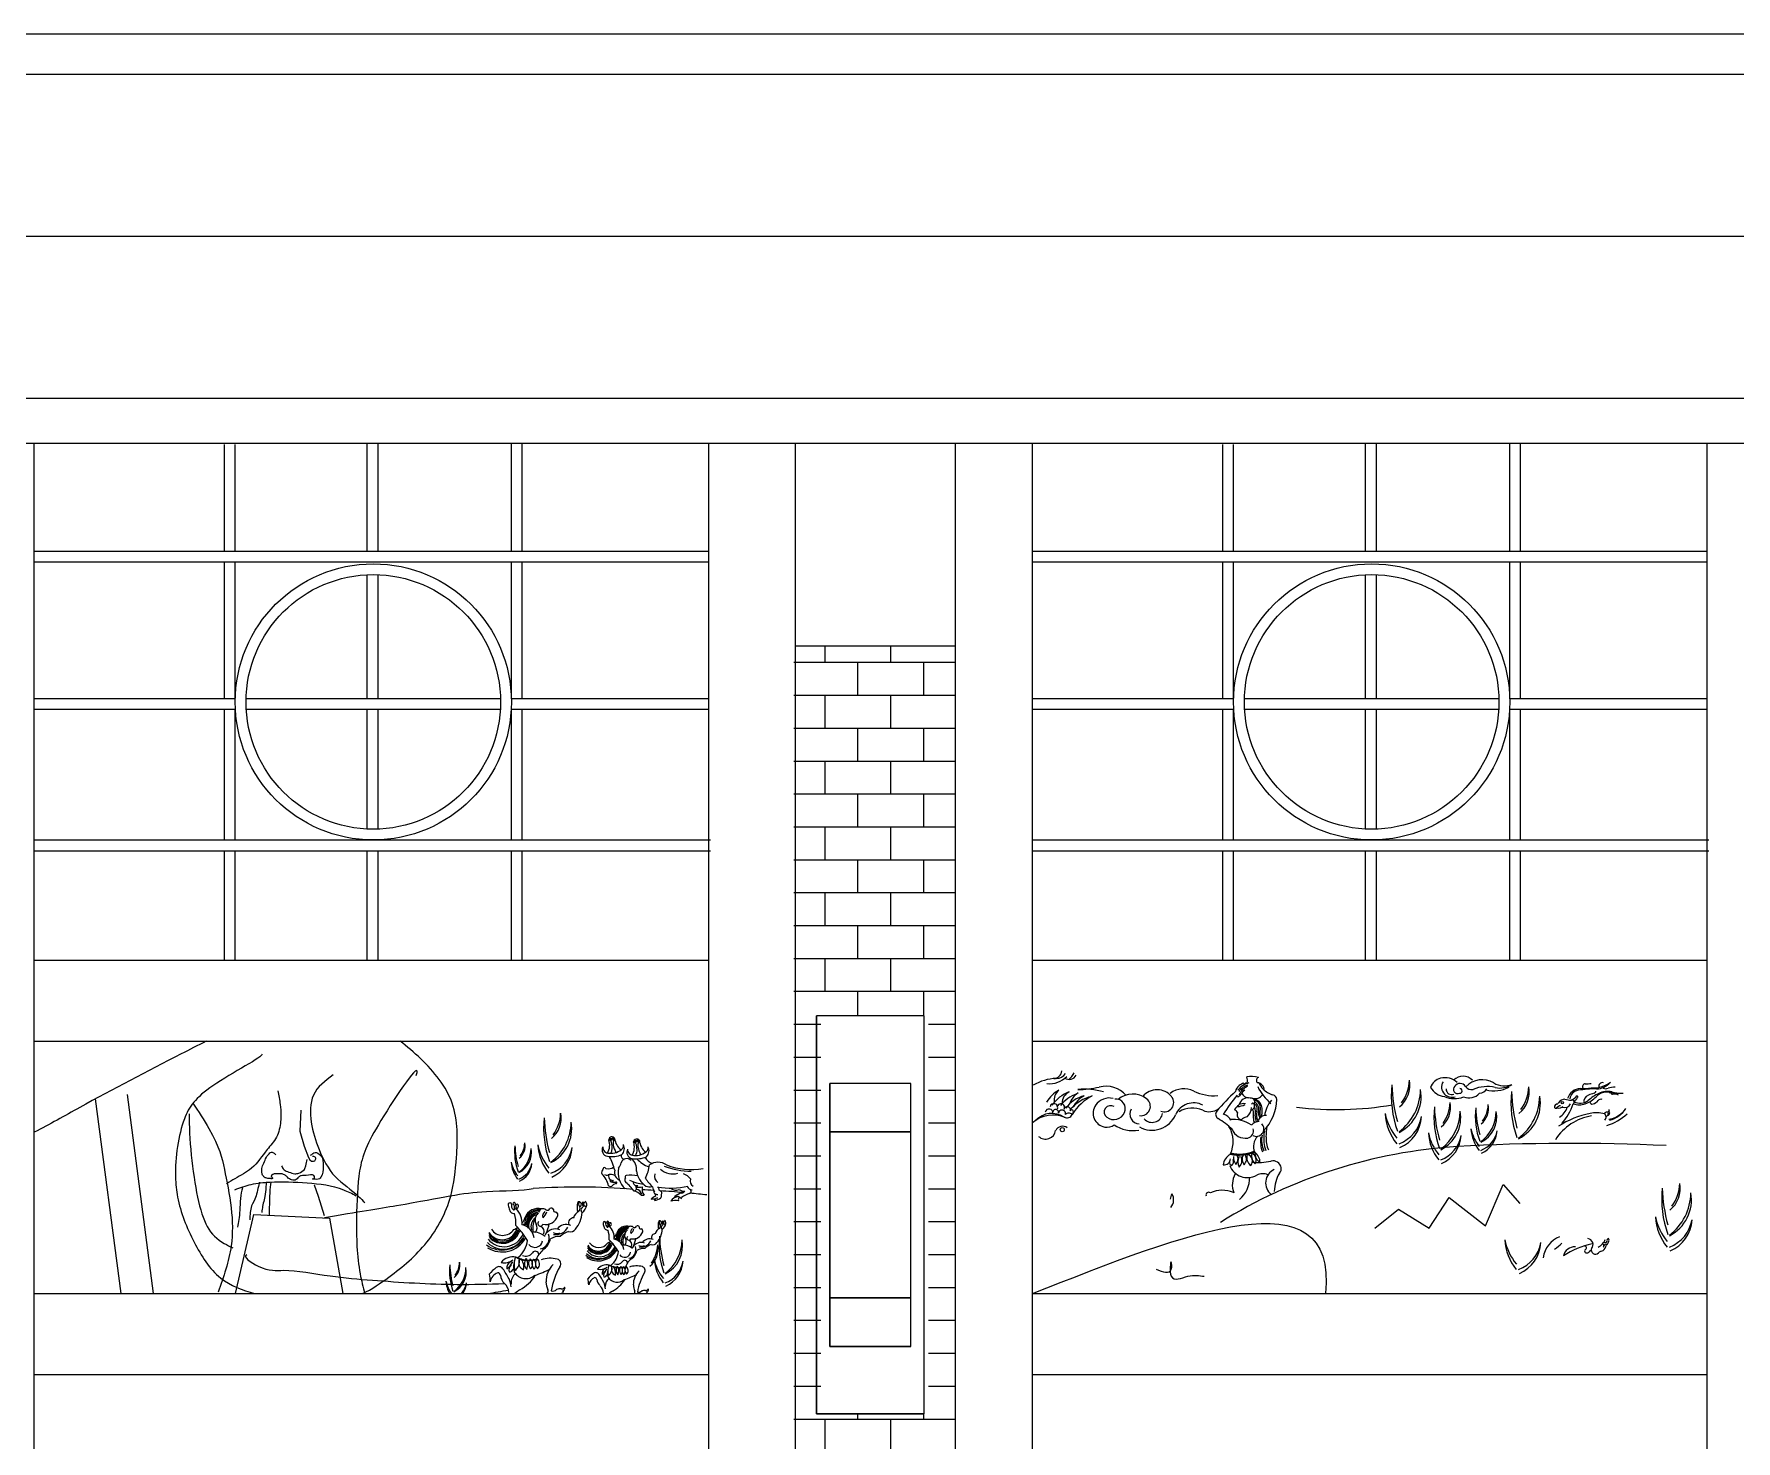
# Model space of a CAD drawing. Extents: x 3796 to 53512, y 4092 to 20812.
# Drawn here: x 33180 to 39487, y 14000 to 19214 of the extents above; entities that cross this region are included whole.
import ezdxf

# ---------------------------------------------------------------- set-up
doc = ezdxf.new("R2010")
doc.units = 0
doc.layers.get('0').update_dxf_attribs({"linetype": 'CONTINUOUS'})
for name, color, linetype in [('C1', 6, 'CONTINUOUS'), ('LAYER1', 3, 'CONTINUOUS'), ('S1', 140, 'CONTINUOUS'), ('S2', 3, 'CONTINUOUS'), ('WALL', 7, 'CONTINUOUS')]:
    doc.layers.add(name, color=color, linetype=linetype)

msp = doc.modelspace()

# ---------------------------------------------------------------- hatches: boundary and pattern name
h = msp.add_hatch()
h.set_pattern_fill('AR-B816', color=256, scale=0.6, style=0)
h.set_pattern_definition([(180, (31966.3, 5912.28), (0, 121.92), []), (90, (31966.3, 5912.28), (121.92, 121.92), [121.92, -121.92])])
h.paths.add_polyline_path([(35995.6, 16946), (36595.6, 16946), (36595.6, 9861.9), (35995.6, 9861.9)])
h.paths.add_polyline_path([(36095.6, 15574.8), (36095.6, 14100.2), (36495.6, 14100.2), (36495.6, 15574.8)], flags=16)
h.paths.add_polyline_path([(36145.6, 15324.8), (36145.6, 14350.2), (36445.6, 14350.2), (36445.6, 15324.8)], flags=0)
h.paths.add_polyline_path([(36145.6, 15144.8), (36145.6, 15324.8), (36445.6, 15324.8), (36445.6, 15144.8)], flags=0)
h.paths.add_polyline_path([(36445.6, 14530.2), (36145.6, 14530.2), (36145.6, 15144.8), (36445.6, 15144.8)], flags=0)
h.paths.add_polyline_path([(36145.6, 14350.2), (36145.6, 14530.2), (36445.6, 14530.2), (36445.6, 14350.2)], flags=0)

# ---------------------------------------------------------------- linework, layer by layer
msp.add_line((36001.8, 16946), (36595.6, 16946))
at = {"layer": 'C1', "color": 0}
for p, q in [((33502.6, 14545.7), (33408.1, 15267.7)), ((33622.7, 14545.7), (33526.1, 15283.1)), ((34168.3, 15226.1), (34165.3, 15148)), ((34165.3, 15148), (34181.4, 15091.8)), ((34181.4, 15091.8), (34197.4, 15050.7)), ((34197.4, 15050.7), (34202.5, 15041.5)), ((34202.5, 15041.5), (34207.9, 15036.8)), ((34207.9, 15036.8), (34215.8, 15036.8)), ((34218.2, 14949.1), (34233.7, 14907)), ((34233.7, 14907), (34254.8, 14835.4)), ((33926.5, 14545.7), (33994.4, 14838.9)), ((33994.4, 14838.9), (34275.4, 14825.8)), ((34275.4, 14825.8), (34324.9, 14545.7))]:
    msp.add_line(p, q, dxfattribs=at)
for centre, radius, start, end in [((38568.3, 13221), 1872.7, 93.45626, 121.97275), ((38877.3, 7746.4), 7356.1, 87.2608, 93.28861), ((34215.8, 15045.4), 8.61, 270, 113.63059), ((35194.1, 12488.3), 2452.3, 85.21203, 93.8514), ((35248.2, 11142.3), 3792.8, 86.54763, 87.19851), ((35248.2, 11142.3), 3792.8, 84.88532, 86.18451), ((35248.2, 11142.3), 3792.8, 83.56033, 84.51021), ((33905.3, 20167.6), 5702.9, 279.66276, 280.43445)]:
    msp.add_arc(centre, radius, start, end, dxfattribs=at)
for points, knots in [([(33818.4, 15481), (33787, 15465.8), (33630.2, 15384.6), (33416.7, 15275.2), (33237.9, 15172.7), (33181, 15144.1)], [2512.307209, 2512.307209, 2512.307209, 2512.307209, 2588.682626, 2898.53309, 3038.014181, 3038.014181, 3038.014181, 3038.014181]), ([(34397.4, 14545.7), (34431.8, 14562.3), (34517.3, 14620.1), (34645.3, 14727.7), (34730.5, 14889.6), (34749.2, 15067.6), (34753.6, 15259.4), (34640.6, 15394.8), (34563, 15461.5), (34536.4, 15481)], [1127.592375, 1127.592375, 1127.592375, 1127.592375, 1211.432196, 1350.612165, 1491.283229, 1596.307054, 1743.540752, 1891.607404, 1963.379247, 1963.379247, 1963.379247, 1963.379247]), ([(34025, 15432.9), (34032.2, 15425.2), (33801.4, 15306.4), (33723.7, 15193.4), (33698.4, 15024.2), (33713.3, 14868.8), (33767.3, 14739.1), (33854.7, 14595.4), (33952.1, 14558.8), (33997.5, 14545.7)], [21.730465, 21.730465, 21.730465, 21.730465, 147.3147, 265.830981, 424.859397, 479.113859, 609.25972, 729.755107, 830.60409, 830.60409, 830.60409, 830.60409]), ([(34596.9, 15354.6), (34617.8, 15422.3), (34430, 15142.3), (34381.8, 15023.4), (34373, 14810.7), (34376.6, 14660.9), (34399.6, 14570), (34406.3, 14545.7)], [0, 0, 0, 0, 432.766175, 845.388153, 1204.043919, 1624.11771, 1777.412608, 1777.412608, 1777.412608, 1777.412608]), ([(34083.5, 15296.9), (34087.4, 15282.1), (34095.4, 15225.1), (34096.5, 15188.5), (34083.7, 15122.5), (34035, 15072.9), (33995.7, 15007.9), (33934.2, 14978.5), (33903.7, 14958.9), (33893.6, 14952.3)], [28.451765, 28.451765, 28.451765, 28.451765, 52.925394, 99.271503, 142.859878, 184.990432, 250.804133, 303.820063, 330.328045, 330.328045, 330.328045, 330.328045]), ([(33755.6, 15211.6), (33752.9, 15126.4), (33782.2, 14855.5), (33834, 14754.4), (33905.9, 14720.7), (33916.7, 14715.6)], [148.486163, 148.486163, 148.486163, 148.486163, 391.897811, 644.865002, 689.456883, 689.456883, 689.456883, 689.456883]), ([(33769.1, 15251.2), (33788.1, 15223), (33866.7, 15099.3), (33881.9, 15022.5), (33915.3, 14863), (33918.2, 14709.5), (33882.4, 14607.9), (33862.3, 14551)], [116.252863, 116.252863, 116.252863, 116.252863, 200.459365, 407.394207, 591.360831, 770.098169, 997.20036, 997.20036, 997.20036, 997.20036]), ([(34015.9, 14958.8), (34011.9, 14948.2), (34003.5, 14896.6), (33981.7, 14871.4), (33980.2, 14837.5), (33979.3, 14818.6)], [14.618399, 14.618399, 14.618399, 14.618399, 40.508186, 70.76424, 108.990734, 108.990734, 108.990734, 108.990734]), ([(34041.9, 14959.7), (34039.8, 14949.5), (34038.8, 14903.3), (34027.7, 14880.9), (34025.1, 14854.4), (34024.3, 14846.6)], [17.420632, 17.420632, 17.420632, 17.420632, 36.590324, 76.350256, 92.85918, 92.85918, 92.85918, 92.85918]), ([(34057.9, 14958.7), (34052.3, 14938.8), (34053.8, 14880.8), (34050.8, 14852.6), (34051, 14839.2), (34051, 14835.4)], [24.821912, 24.821912, 24.821912, 24.821912, 69.533828, 90.035898, 98.226469, 98.226469, 98.226469, 98.226469]), ([(33952.3, 14937.2), (33944.5, 14917.1), (33944.5, 14846.8), (33937.7, 14810.2), (33934.3, 14791.9)], [28.025462, 28.025462, 28.025462, 28.025462, 74.804165, 121.284774, 121.284774, 121.284774, 121.284774]), ([(34256, 14827.4), (34380.4, 14849.1), (34682.1, 14896.6), (34797.6, 14930.1), (34995.2, 14926.1), (35029.4, 14935.1)], [80.83277, 80.83277, 80.83277, 80.83277, 168.281191, 415.203748, 571.496382, 571.496382, 571.496382, 571.496382]), ([(33968.9, 14689.5), (33950.4, 14682.8), (34038.8, 14624.5), (34120.5, 14639.9), (34274.8, 14608), (34484.2, 14591.4), (34701.8, 14576.6), (34864.9, 14581.2), (34923.4, 14583.3)], [0, 0, 0, 0, 75.180987, 196.507704, 417.522603, 617.981166, 1017.410255, 1240.909246, 1240.909246, 1240.909246, 1240.909246])]:
    msp.add_open_spline(points, degree=3, knots=knots, dxfattribs=at)
for points, start_tangent in [([(34288.6, 15356.5), (34215.4, 15281.4), (34207.7, 15181.4), (34236.6, 15079.4), (34296.3, 14979.3), (34383, 14906.1), (34406.1, 14883)], (-0.384985, 0.922923)), ([(34205.2, 15058.4), (34221.6, 15068.4), (34241.7, 15059), (34251.8, 15018.2), (34243, 14976.7), (34228.5, 14969.2), (34211.5, 14971.1), (34216.5, 14971.7), (34219.1, 14974.8), (34217.2, 14983), (34188.9, 14983.6), (34170.6, 14982.4), (34160.6, 14977.3), (34155.5, 14971.1), (34148, 14966.7), (34130.4, 14968.6), (34115.3, 14980.5), (34105.2, 14987.4), (34081.3, 14989.9), (34060.6, 14983.6), (34059.3, 14979.2), (34064.4, 14974.2), (34061.8, 14971.1), (34056.2, 14971.7), (34038.6, 14974.2), (34030.4, 14980.5), (34025.4, 14990.5), (34024.7, 15003.1), (34024.7, 15009.4), (34031.7, 15029.5), (34041.1, 15050.8), (34048.6, 15061.5), (34060, 15069.7), (34070.6, 15065.9), (34076.3, 15059.6)], (0.977093, 0.212811)), ([(34097.7, 15019.4), (34106.5, 15005), (34124.7, 14996.2), (34146.1, 14989.9), (34161.8, 14992.4), (34182, 15006.2), (34187.6, 15019.4), (34192, 15042.7)], (-0.975842, 0.218477)), ([(33924.5, 14930.9), (33984.9, 14950.5), (34053.8, 14958.9), (34192.9, 14956.1), (34326.4, 14930.9), (34374.2, 14908.4)], (-0.719323, -0.694676))]:
    msp.add_spline(points, degree=3, dxfattribs=dict(at, start_tangent=start_tangent))
at = {"layer": 'LAYER1'}
for p, q in [((48780.6, 19213.5), (7214.6, 19213.5)), ((48780.6, 17863.5), (7214.6, 17863.5)), ((33181, 9861.9), (33181, 17696)), ((35681, 9861.9), (35681, 17696)), ((36881, 9861.9), (36881, 17696)), ((39381, 9861.9), (39381, 17696)), ((33181, 15781), (35681, 15781)), ((36881, 15781), (39382.4, 15781)), ((33181, 14245.7), (35681, 14245.7)), ((36881, 14245.7), (39382.4, 14245.7))]:
    msp.add_line(p, q, dxfattribs=at)
at = {"layer": 'LAYER1', "color": 4}
for p, q in [((48780.6, 19063.5), (7214.6, 19063.5)), ((48780.6, 18463.5), (7214.6, 18463.5)), ((48780.6, 17696), (7214.6, 17696)), ((33885.8, 17296.1), (33885.8, 17692.9)), ((33925.8, 17296.1), (33925.8, 17692.9)), ((34413.9, 17696), (34413.9, 17296.1)), ((34453.9, 17696), (34453.9, 17296.1)), ((34949, 17296.1), (34949, 17696)), ((34989, 17296.1), (34989, 17696)), ((36001.8, 9861.9), (36001.8, 17696)), ((36595.6, 9861.9), (36595.6, 17696)), ((37585.8, 17296.1), (37585.8, 17692.9)), ((37625.8, 17296.1), (37625.8, 17692.9)), ((38113.9, 17696), (38113.9, 17296.1)), ((38153.9, 17696), (38153.9, 17296.1)), ((38649, 17296.1), (38649, 17696)), ((38689, 17296.1), (38689, 17696)), ((35681, 17296.1), (33181, 17296.1)), ((39381, 17296.1), (36881, 17296.1)), ((35681, 17256.1), (33181, 17256.1)), ((33885.8, 16750.3), (33885.8, 17256.1)), ((33925.8, 16750.3), (33925.8, 17256.1)), ((34949, 16750.3), (34949, 17256.1)), ((34989, 16750.3), (34989, 17256.1)), ((39381, 17256.1), (36881, 17256.1)), ((37585.8, 16750.3), (37585.8, 17256.1)), ((37625.8, 16750.3), (37625.8, 17256.1)), ((38649, 16750.3), (38649, 17256.1)), ((38689, 16750.3), (38689, 17256.1)), ((34413.9, 17209.7), (34413.9, 16750.3)), ((34453.9, 17210), (34453.9, 16750.3)), ((38113.9, 17209.7), (38113.9, 16750.3)), ((38153.9, 17210), (38153.9, 16750.3)), ((33925.8, 16750.3), (33181, 16750.3)), ((34909, 16750.3), (33965.8, 16750.3)), ((35681, 16750.3), (34949, 16750.3)), ((37625.8, 16750.3), (36881, 16750.3)), ((38609, 16750.3), (37665.8, 16750.3)), ((39381, 16750.3), (38649, 16750.3)), ((33926.4, 16710.3), (33181, 16710.3)), ((33885.8, 16227), (33885.8, 16710.3)), ((33925.8, 16227), (33925.8, 16710.3)), ((34908.3, 16710.3), (33966.5, 16710.3)), ((34413.9, 16710.3), (34413.9, 16267.3)), ((34453.9, 16710.3), (34453.9, 16267)), ((35681, 16710.3), (34948.4, 16710.3)), ((34949, 16227), (34949, 16710.3)), ((34989, 16227), (34989, 16710.3)), ((37626.4, 16710.3), (36881, 16710.3)), ((37585.8, 16227), (37585.8, 16710.3)), ((37625.8, 16227), (37625.8, 16710.3)), ((38608.3, 16710.3), (37666.5, 16710.3)), ((38113.9, 16710.3), (38113.9, 16267.3)), ((38153.9, 16710.3), (38153.9, 16267)), ((39381, 16710.3), (38648.4, 16710.3)), ((38649, 16227), (38649, 16710.3)), ((38689, 16227), (38689, 16710.3)), ((33181, 16227), (35686.9, 16227)), ((36881, 16227), (39386.9, 16227)), ((33181, 16187), (35686.9, 16187)), ((33885.8, 15781), (33885.8, 16187)), ((33925.8, 15781), (33925.8, 16187)), ((34413.9, 16187), (34413.9, 15781)), ((34453.9, 16187), (34453.9, 15781)), ((34949, 15781), (34949, 16187)), ((34989, 15781), (34989, 16187)), ((36881, 16187), (39386.9, 16187)), ((37585.8, 15781), (37585.8, 16187)), ((37625.8, 15781), (37625.8, 16187)), ((38113.9, 16187), (38113.9, 15781)), ((38153.9, 16187), (38153.9, 15781)), ((38649, 15781), (38649, 16187)), ((38689, 15781), (38689, 16187)), ((36479.5, 15574.8), (36079.6, 15574.8)), ((36079.6, 14100.2), (36079.6, 15574.8)), ((36479.5, 14100.2), (36479.5, 15574.8)), ((33181, 15481), (35681, 15481)), ((36881, 15481), (39382.4, 15481)), ((36129.6, 14350.2), (36129.6, 15324.8)), ((36429.5, 15324.8), (36129.6, 15324.8)), ((36429.5, 14350.2), (36429.5, 15324.8)), ((36429.5, 15144.8), (36129.6, 15144.8)), ((33181, 14545.7), (35681, 14545.7)), ((36429.5, 14530.2), (36129.6, 14530.2)), ((36881, 14545.7), (39382.4, 14545.7)), ((36429.5, 14350.2), (36129.6, 14350.2)), ((36479.5, 14100.2), (36079.6, 14100.2))]:
    msp.add_line(p, q, dxfattribs=at)
for points in [[(36479.5, 15574.8), (36079.6, 15574.8), (36079.6, 14100.2), (36479.5, 14100.2)], [(36429.5, 15324.8), (36129.6, 15324.8), (36129.6, 14350.2), (36429.5, 14350.2)], [(36429.5, 15324.8), (36129.6, 15324.8), (36129.6, 15144.8), (36429.5, 15144.8)], [(36429.5, 15144.8), (36129.6, 15144.8), (36129.6, 14530.2), (36429.5, 14530.2)], [(36429.5, 14530.2), (36129.6, 14530.2), (36129.6, 14350.2), (36429.5, 14350.2)]]:
    msp.add_lwpolyline(points, close=True, dxfattribs=at)
for centre, radius in [((34437.4, 16738.5), 511.7), ((38137.4, 16738.5), 511.7), ((34437.4, 16738.5), 471.7), ((38137.4, 16738.5), 471.7)]:
    msp.add_circle(centre, radius, dxfattribs=at)
at = {"layer": 'S1', "color": 0}
for centre, radius in [((38843.6, 15253.6), 4.43), ((35316.4, 15118), 1.8), ((35326.2, 15120), 1.8), ((35408.2, 15110.2), 1.8), ((35418, 15112.3), 1.8)]:
    msp.add_circle(centre, radius, dxfattribs=at)
for centre, radius, start, end in [((37705.3, 15247.5), 82.5, 105.90489, 140.51202), ((37683.9, 15298.7), 29.3, 106.46343, 140.95902), ((37692.8, 15276.3), 74.6, 70.56648, 104.45884), ((37654.1, 15336.3), 23.5, 336.18633, 31.2832), ((37721, 15336.1), 11.1, 107.91534, 232.32255), ((37711, 15299.2), 28.3, 42.5295, 83.30931), ((38090, 14787.9), 682.4, 132.03805, 140.53504), ((38013.1, 14957.5), 494.8, 139.09026, 149.37672), ((37662.6, 15291.3), 29.7, 122.08921, 173.51006), ((37640.6, 15284.4), 9.02, 232.02669, 328.2052), ((37701.1, 15250.4), 71.9, 107.92898, 141.90204), ((37678.6, 15236.7), 34.3, 75.21454, 167.21893), ((37727.5, 15232), 96.6, 121.79484, 148.15442), ((37673, 15287.9), 38.8, 104.44554, 132.5032), ((37706.2, 15243.7), 68.2, 124.47194, 148.2052), ((37683.9, 15298.7), 29.3, 165.46006, 186.05426), ((37683.9, 15298.7), 29.3, 197.54748, 202.03541), ((37682.4, 15299.2), 28.1, 204.23468, 265.82893), ((37690.1, 15255.9), 14.3, 325.64804, 100.94829), ((37706.3, 15299.6), 31.1, 253.32305, 326.73477), ((37897, 15404.7), 204, 206.81049, 229.33283), ((37792.6, 15359), 79.6, 204.56234, 223.8166), ((37718.7, 15302.7), 20.3, 352.07255, 50.03634), ((37791.2, 15357.7), 77.7, 223.8166, 255.06935), ((37617.6, 15267.1), 167.8, 315.26784, 359.34178), ((37766.3, 15264.1), 19.2, 3.16814, 75.06935), ((38858.1, 15231.9), 35.2, 97.42029, 142.61885), ((38909.2, 15477.3), 217.7, 255.20483, 261.48428), ((38868.4, 15300.2), 37.1, 284.42261, 323.6222), ((38884.6, 15276.4), 15.9, 273.32622, 344.44882), ((38898.4, 15275), 3.26, 298.4627, 92.07319), ((37577.3, 15210), 18.2, 140.53504, 239.89066), ((37578.3, 15171), 40.4, 24.53946, 75.66969), ((37684.9, 15187.9), 69, 125.17826, 144.77101), ((37595.7, 15179.1), 58.7, 40.5384, 56.00525), ((37659.6, 15209.3), 20.9, 157.87109, 228.63257), ((37636.1, 15311.2), 72.4, 273.15678, 295.75924), ((37660.6, 15218), 31.8, 74.10419, 118.56509), ((37647.5, 15234.5), 44, 309.66478, 0.8919), ((37686.2, 15241.6), 16.8, 288.30686, 21.42447), ((37697.2, 15245.9), 5.03, 21.42447, 174.82159), ((37745.9, 15173.3), 32.5, 86.73915, 161.90581), ((37848.2, 15193), 108.2, 139.65275, 173.78404), ((38827.3, 15235.7), 12.7, 91.40126, 183.84388), ((38821.9, 15244.4), 12, 232.42134, 297.53938), ((38984.5, 15008.5), 198.2, 99.24789, 147.10806), ((38837.6, 15224), 17.7, 89.762, 146.34084), ((38829.1, 15264.1), 30.6, 262.6058, 306.01526), ((39462.9, 14827.6), 762.6, 146.07167, 146.50095), ((39004.7, 14905.4), 313.3, 100.69916, 123.81706), ((38798.9, 15255.8), 65.9, 301.79116, 343.50888), ((38692, 15312.8), 202.7, 317.72923, 341.71371), ((38852.9, 15258.7), 23.5, 247.16921, 334.87182), ((38880.3, 15255.3), 7.4, 303.90318, 116.78062), ((38971.1, 15083.2), 132.4, 77.30989, 100.69916), ((39009, 15209.4), 9.35, 85.31804, 161.66961), ((38990.6, 15199.9), 15.7, 316.4244, 52.73163), ((38997.7, 15217.5), 18.4, 303.10785, 345.76875), ((38951.7, 15358.6), 197.8, 286.74128, 312.13884), ((39010.4, 15225.6), 6.95, 265.31804, 15.68721), ((39008.8, 15215.8), 10.9, 283.57403, 4.32303), ((39010.2, 15221), 8.43, 288.96363, 20.07032), ((39006.9, 15269.7), 78.4, 276.65536, 316.92571), ((38993.9, 15288.5), 103, 284.17532, 326.48072), ((37434.7, 14964.3), 265.9, 45.84157, 59.89066), ((37515.7, 15109.4), 108.5, 334.31566, 31.13038), ((37621.9, 15066.7), 124.6, 56.66562, 94.15022), ((37669, 15174.1), 52.5, 201.27914, 279.74136), ((37652.4, 15201.1), 9.95, 228.63257, 311.36743), ((37677.5, 15172.7), 28, 93.83631, 131.36743), ((37673.4, 15148), 26.1, 279.74136, 19.36276), ((37719.3, 15149.4), 34, 87.21782, 143.24941), ((37710.4, 15156), 27.6, 239.51786, 44.18247), ((35309, 15077.9), 23.7, 150.52438, 259.99577), ((35310.3, 15088), 21.9, 175.88901, 271.67094), ((35253.3, 15096.8), 60.2, 329.82864, 18.62545), ((35321.8, 15115.1), 11.5, 28.34027, 175.28239), ((35316.6, 15147.8), 32.4, 258.9123, 299.20643), ((35318.4, 15125.1), 59.5, 262.78024, 317.06326), ((35319, 15131.6), 11.1, 239.77876, 323.5798), ((35260, 15087.3), 63.3, 347.91784, 26.00026), ((35351.9, 15102.9), 26.1, 149.72787, 191.83398), ((35446, 15122.6), 122.2, 191.83398, 206.24847), ((35393.7, 15127), 62.1, 185.96277, 231.96022), ((35336, 15083.7), 31.9, 314.79043, 26.77152), ((35349.2, 15093.9), 15.8, 323.72751, 15.27139), ((35400.6, 15069.9), 23.7, 150.52438, 259.99577), ((35401.8, 15080), 21.9, 175.88901, 271.67094), ((35344.9, 15088.8), 60.2, 329.82864, 18.62545), ((35413.4, 15107.1), 11.5, 28.34027, 175.28239), ((35408.2, 15139.8), 32.4, 258.9123, 299.20643), ((35409.9, 15117.1), 59.5, 262.78024, 317.06326), ((35410.6, 15123.6), 11.1, 239.77876, 323.5798), ((35351.6, 15079.3), 63.3, 347.91784, 26.00026), ((35443.5, 15094.9), 26.1, 149.72787, 191.83398), ((35537.6, 15114.6), 122.2, 191.83398, 206.24847), ((35485.3, 15119), 62.1, 185.96277, 231.96022), ((35427.5, 15075.7), 31.9, 314.79043, 26.77152), ((35440.7, 15085.9), 15.8, 323.72751, 15.27139), ((37752.6, 15091.2), 53.1, 135.13992, 203.3585), ((35294.3, 15006.7), 5.99, 59.59125, 187.74206), ((35301.5, 15013.3), 4.39, 197.87243, 260.97491), ((35307.3, 15049.4), 41, 260.97491, 299.98986), ((35321, 15145.8), 92.6, 259.99577, 293.84653), ((35156.1, 14962.9), 180.7, 12.81348, 29.83249), ((35312.8, 15076), 9.34, 307.09396, 347.91784), ((35318.1, 15036.8), 38.5, 316.80768, 351.14566), ((35370.8, 15057.4), 15.2, 174.97603, 254.0885), ((35377.1, 15024.2), 22, 43.37764, 162.47634), ((35359, 15006.1), 53.8, 353.60161, 48.75505), ((35412.5, 15137.8), 92.6, 259.99577, 293.84653), ((35404.3, 15068), 9.34, 307.09396, 347.91784), ((35512, 15145.1), 140.4, 225.43334, 247.8163), ((35486.9, 15075.3), 49.4, 210.73095, 253.00381), ((35298.3, 15043.9), 163.9, 334.67508, 352.51836), ((35492.4, 14978.6), 54.1, 54.29955, 125.70045), ((35617.1, 15284.3), 284.7, 248.93788, 269.75142), ((35615.1, 15257.5), 252, 248.82049, 280.3653), ((37677.4, 15046.2), 70.7, 201.09941, 298.84275), ((37717.7, 15226.1), 194.8, 262.61655, 283.85715), ((37771.7, 15006.8), 31, 10.71853, 103.85715), ((37780.6, 15008.5), 21.9, 312.38114, 10.71853), ((35296.9, 14995.5), 13.4, 129.24087, 206.78615), ((35221.7, 14925.8), 89.7, 12.47557, 45.23832), ((35303.1, 15001.8), 17, 240.81964, 313.41783), ((35315.7, 14948.4), 38.8, 64.76471, 100.99775), ((35329.8, 14984.5), 21.5, 177.27569, 225.76181), ((35324.7, 14966.6), 10.2, 165.83734, 241.19674), ((35323.5, 14978), 12.5, 225.76181, 287.26972), ((35319.8, 14968.8), 7.92, 284.35456, 340.14211), ((35330.7, 14972.1), 14.1, 230.99083, 293.31619), ((35340.3, 14933.5), 20.3, 97.21977, 137.6877), ((35362.1, 14994.3), 31.1, 163.82359, 247.498), ((35337.4, 14956.5), 2.87, 277.21977, 113.31619), ((35426.5, 14994.5), 81.9, 168.78988, 227.4346), ((35381.5, 14967.1), 12.3, 145.91137, 230.95734), ((35375.7, 14977.8), 5.41, 97.52562, 234.37793), ((35275.4, 14836.3), 156.1, 35.55036, 50.95734), ((35393.7, 14841.8), 142.6, 80.79079, 97.52562), ((35465.2, 15138.7), 189.6, 245.51783, 262.09132), ((35413.4, 14958.6), 12.8, 173.90336, 289.83142), ((35490.2, 15010.2), 78.4, 187.39559, 237.39384), ((35559.1, 15039.1), 130.2, 210.12088, 229.04834), ((35507.6, 14980.8), 28.4, 162.98734, 236.57938), ((35547.4, 15057.3), 68, 227.63382, 286.39918), ((35569.1, 14935.5), 56.6, 38.21821, 70.96303), ((35633.8, 14962.6), 21.7, 158.63454, 238.91365), ((37702.9, 14948.8), 82, 150.15706, 201.03772), ((37576.9, 14977.6), 108.9, 310.70955, 359.94017), ((37734.1, 14943.3), 46.7, 65.89583, 118.84275), ((37798.8, 14956), 54.6, 114.17568, 232.22222), ((37914.1, 14922.6), 137.6, 149.56842, 179.12075), ((35199, 14876.4), 9.63, 298.58907, 113.18347), ((35208.2, 14877.3), 10.2, 123.70611, 239.76838), ((35206.1, 14876.7), 12.2, 314.5102, 52.03657), ((35216.8, 14876.5), 12.1, 307.34159, 64.38078), ((35316.1, 14955.5), 12.4, 236.5498, 317.6877), ((35404.6, 14935.2), 8.36, 255.24215, 51.58717), ((35384.9, 14865), 64.5, 44.99689, 74.22522), ((35410.3, 14949.7), 8.01, 266.06469, 337.1051), ((35422, 14981.4), 41.5, 252.91225, 287.08775), ((35407, 14906.7), 26.3, 15.36506, 79.97046), ((35438.5, 14957), 47.1, 260.30173, 272.9712), ((35474.9, 14933.8), 41.4, 168.93957, 214.96942), ((35461.7, 14978.5), 37, 248.21817, 283.77142), ((35506, 14856.7), 55.2, 114.61384, 134.72906), ((35453.5, 15104.3), 208.7, 273.75095, 278.46927), ((35524.8, 14952.5), 54, 192.24474, 213.03096), ((35488.9, 14925.8), 12.6, 169.95672, 282.03603), ((35474.6, 14933.7), 43.6, 277.14191, 311.02477), ((35489.9, 14890), 9.94, 76.74774, 176.94344), ((35493.9, 14912.3), 12.1, 161.63199, 206.00293), ((35539.6, 15233), 296.4, 260.57917, 282.47319), ((35485.9, 14933.1), 10.6, 340.21933, 49.29288), ((35511.8, 14938.6), 16.4, 206.3745, 247.91829), ((37454.1, 14701.2), 1961.2, 173.49291, 174.15585), ((35571.7, 14868), 37.7, 96.11877, 146.97134), ((35556.1, 14831.4), 59.3, 78.38424, 105.70299), ((35559, 14954), 25.3, 223.08193, 297.28095), ((35560.3, 14883.4), 23.3, 34.41128, 108.10233), ((35592.7, 14856.9), 62.3, 100.81458, 128.00479), ((35578.1, 14893.1), 10.6, 115.71894, 199.40444), ((35591.6, 14962.5), 37.4, 235.73018, 270.65503), ((35582.3, 14899.1), 3.7, 126.62269, 222.97904), ((35638.7, 14823.1), 98.3, 107.2407, 126.62269), ((35577.7, 14935.4), 17.7, 280.81458, 324.08191), ((35622.8, 14954.8), 25.2, 207.9896, 260.38323), ((35607, 14925.3), 8.67, 287.2407, 29.12156), ((37448, 14890), 57.2, 153.19304, 174.1916), ((37361.7, 14893.2), 41.9, 318.26994, 32.65757), ((37533.7, 14910.9), 10.4, 54.23937, 193.09408), ((37583.9, 14820.1), 108.6, 67.80955, 114.00758), ((34977.6, 14877.2), 40, 177.90759, 205.50469), ((34943.5, 14875.7), 6.53, 12.32189, 152.82833), ((34959.2, 14860.5), 17.7, 181.47821, 273.77747), ((34968.4, 14871.8), 19.3, 164.04754, 232.85284), ((34959, 14879.6), 3.96, 25.41089, 193.86473), ((34938.7, 14863.1), 22.6, 349.70612, 43.43578), ((34958.4, 14858.6), 2.68, 232.85284, 11.11265), ((34828.8, 14803.2), 137.4, 357.76475, 16.75438), ((34919.1, 14860.2), 48.4, 3.73675, 25.94133), ((34964.7, 14862.8), 2.69, 217.99149, 9.89585), ((34913.6, 14806.8), 75.6, 355.11321, 45.6434), ((34970.9, 14873.6), 3.5, 13.5402, 183.93673), ((34970.5, 14866.1), 3.56, 209.23592, 308.16397), ((34967.6, 14869.7), 8.14, 308.16397, 35.56171), ((35068.3, 14818.8), 31.2, 125.54994, 209.52865), ((35066.3, 14844), 16.5, 48.9074, 167.93213), ((35076.4, 14848.7), 46.9, 257.25874, 342.66065), ((35083, 14863.1), 8.85, 228.9074, 344.07371), ((35097.2, 14855), 8.01, 18.17523, 134.85623), ((35112.6, 14855.9), 8.02, 168.95776, 274.35972), ((35113.8, 14840.6), 7.32, 20.21586, 94.35972), ((35109.9, 14838.2), 11.9, 342.66065, 24.49816), ((35180.6, 14806.8), 19.7, 90.64221, 194.35649), ((35223.8, 14811.5), 47.2, 121.3852, 162.56816), ((35108.2, 14851.9), 103.5, 319.57997, 356.7822), ((35244.7, 14864.9), 52.3, 159.49163, 198.79665), ((35188.7, 14861.9), 14.9, 307.83759, 21.62631), ((35218.7, 14855.3), 11.7, 115.83909, 238.28435), ((35220.9, 14878.8), 9.72, 138.61702, 244.78171), ((35181.6, 14883.2), 47.6, 308.88102, 348.56004), ((35224.8, 14876.8), 7.77, 106.86402, 249.04153), ((34714.1, 14558.3), 347.7, 32.11741, 43.5632), ((34977.8, 14745.7), 55.8, 6.59293, 78.39051), ((35030.3, 14707.1), 66.4, 48.77899, 93.20104), ((35017.4, 14790), 27.3, 320.60847, 29.52865), ((35056.8, 14805.5), 9.63, 133.52145, 344.59579), ((35048, 14774.2), 22.8, 342.54829, 65.2096), ((35112.5, 14741.8), 43.8, 68.00781, 151.37595), ((34957.2, 14826.5), 133.7, 333.77558, 351.21933), ((35152.4, 14761.5), 40.7, 66.03089, 145.08799), ((35204.8, 14667.3), 117.1, 112.06436, 129.36206), ((35167.6, 14798.5), 23.7, 253.25393, 324.65568), ((35293.8, 14807.5), 5.23, 12.32189, 152.82833), ((35321.2, 14808.7), 32, 177.90759, 205.50469), ((35306.4, 14795.3), 14.1, 181.47821, 273.77747), ((35313.8, 14804.3), 15.4, 164.04754, 232.85284), ((35306.3, 14810.6), 3.17, 25.41089, 193.86473), ((35290.1, 14797.4), 18.1, 349.70612, 43.43578), ((35305.8, 14793.8), 2.14, 232.85284, 11.11265), ((35202.1, 14749.5), 109.9, 357.76475, 16.75438), ((35274.3, 14795), 38.7, 3.73675, 25.94133), ((35310.8, 14797.2), 2.15, 217.99149, 9.89585), ((35270, 14752.3), 60.5, 355.11321, 45.6434), ((35315.8, 14805.8), 2.8, 13.5402, 183.93673), ((35315.4, 14799.8), 2.85, 209.23592, 308.16397), ((35313.2, 14802.7), 6.51, 308.16397, 35.56171), ((35393.7, 14762), 25, 125.54994, 209.52865), ((35392.1, 14782.1), 13.2, 48.9074, 167.93213), ((35400.2, 14785.9), 37.5, 257.25874, 342.66065), ((35405.5, 14797.4), 7.08, 228.9074, 344.07371), ((35416.8, 14790.9), 6.41, 18.17523, 134.85623), ((35429.2, 14791.7), 6.42, 168.95776, 274.35972), ((35430.1, 14779.4), 5.86, 20.21586, 94.35972), ((35427, 14777.5), 9.52, 342.66065, 24.49816), ((35483.6, 14752.4), 15.7, 90.64221, 194.35649), ((35518.1, 14756.1), 37.8, 121.3852, 162.56816), ((35425.6, 14788.4), 82.8, 319.57997, 356.7822), ((35534.8, 14798.8), 41.8, 159.49163, 198.79665), ((35498.3, 14808), 7.71, 298.58907, 113.18347), ((35490, 14796.4), 12, 307.83759, 21.62631), ((35505.6, 14808.7), 8.17, 123.70611, 239.76838), ((35514, 14791.2), 9.35, 115.83909, 238.28435), ((35515.8, 14810), 7.77, 138.61702, 244.78171), ((35484.4, 14813.4), 38.1, 308.88102, 348.56004), ((35503.9, 14808.2), 9.78, 314.5102, 52.03657), ((35518.9, 14808.3), 6.22, 106.86402, 249.04153), ((35512.5, 14808.1), 9.65, 307.34159, 64.38078), ((34917.3, 14752.1), 91.7, 308.35978, 354.37663), ((35001.8, 14716.1), 31.7, 247.71399, 323.821), ((35038.1, 14689.6), 13.2, 5.36071, 143.821), ((35129.9, 14634.8), 96.6, 127.70901, 155.24027), ((35033.1, 14760), 61.6, 307.70901, 349.5885), ((35130.5, 14677.9), 79.9, 90.00575, 117.44343), ((35110.4, 14553.5), 278.2, 32.11741, 43.5632), ((35272.9, 14708.6), 73.4, 308.35978, 354.37663), ((35321.3, 14703.5), 44.6, 6.59293, 78.39051), ((35363.3, 14672.6), 53.1, 48.77899, 93.20104), ((35353, 14738.9), 21.8, 320.60847, 29.52865), ((35384.5, 14751.3), 7.7, 133.52145, 344.59579), ((35377.4, 14726.3), 18.3, 342.54829, 65.2096), ((35365.6, 14714.9), 49.3, 307.70901, 349.5885), ((35429.1, 14700.3), 35, 68.00781, 151.37595), ((35304.8, 14768.1), 107, 333.77558, 351.21933), ((35443.5, 14649.3), 63.9, 90.00575, 117.44343), ((35461, 14716.1), 32.6, 66.03089, 145.08799), ((35502.9, 14640.8), 93.7, 112.06436, 129.36206), ((35473.2, 14745.7), 19, 253.25393, 324.65568), ((38870, 14665.8), 97.6, 111.95803, 172.29067), ((38745.4, 14820.8), 130.5, 302.42266, 317.72923), ((39021.9, 14423.6), 314.2, 102.40781, 123.63455), ((38890.8, 14675.2), 44.1, 88.05261, 166.852), ((38926.2, 14715.5), 7.05, 302.65392, 111.67625), ((38934.1, 14703.2), 7.55, 122.65392, 221.80237), ((38934.4, 14712.4), 15.5, 247.50727, 343.26892), ((38936.5, 14728.1), 21.4, 315.62657, 83.71322), ((38966.2, 14707.5), 15.5, 158.79936, 317.6482), ((38948.2, 14770.3), 59.8, 298.44256, 336.86401), ((38997.3, 14672), 31.8, 105.00215, 128.08733), ((38983.3, 14724.1), 22.1, 285.00215, 350.23247), ((38992.9, 14723.3), 5.49, 295.45135, 115.6304), ((39002.8, 14743.3), 7.94, 231.30962, 331.44411), ((39005.9, 14720.9), 7.8, 60.12451, 163.98802), ((38888.9, 14800.7), 141.3, 325.34113, 334.10176), ((39015.7, 14742.7), 6.67, 91.45414, 208.36473), ((39006.3, 14743.7), 10.8, 334.10176, 31.6284), ((34979.2, 14526.8), 144.1, 126.65758, 140.85403), ((34903.5, 14628.5), 17.2, 33.62795, 126.65758), ((34523.1, 14375.5), 474.1, 28.34432, 33.62795), ((35003.3, 14643.5), 46.8, 158.62633, 204.4627), ((35003.3, 14643.5), 46.8, 128.35978, 131.64661), ((34914.5, 14994.1), 399.5, 287.66419, 296.63307), ((35092.7, 14576.8), 100.1, 74.59947, 109.48774), ((35164.7, 14591.2), 87.2, 133.82708, 181.56617), ((35360.1, 14512.2), 266.9, 150.02475, 170.63546), ((35114.5, 14656.1), 17.9, 323.61888, 74.59947), ((35341.7, 14621.7), 37.4, 158.62633, 204.4627), ((35341.7, 14621.7), 37.4, 128.35978, 131.64661), ((35340.5, 14679.8), 25.4, 247.71399, 323.821), ((35369.5, 14658.6), 10.5, 5.36071, 143.821), ((35443, 14614.8), 77.3, 127.70901, 155.24027), ((35413.2, 14568.4), 80.1, 74.59947, 109.48774), ((35430.7, 14631.8), 14.3, 323.61888, 74.59947), ((34766.7, 14592), 104, 358.84754, 14.32791), ((34914.7, 14581.3), 44.8, 111.07055, 168.90577), ((34898.1, 14612.9), 10.2, 2.93035, 87.12038), ((34957.9, 14619.6), 50, 187.04152, 226.47165), ((34894.1, 14548.9), 45.2, 1.79075, 49.89103), ((34885.3, 14570.9), 62.6, 359.75205, 28.34432), ((34996.8, 14583.6), 49.1, 130.49569, 182.6969), ((35003, 14652.2), 50.7, 213.57483, 310.17915), ((34898.1, 14706.7), 168.6, 299.47765, 325.98029), ((35155.2, 14590.9), 77.8, 181.56617, 203.51281), ((35322.4, 14528.3), 115.2, 126.65758, 140.85403), ((35152.4, 14580.5), 83.2, 358.84754, 14.32791), ((35270.8, 14571.9), 35.8, 111.07055, 168.90577), ((35261.9, 14609.7), 13.8, 33.62795, 126.65758), ((35257.5, 14597.2), 8.13, 2.93035, 87.12038), ((35293.3, 14599.1), 27.7, 182.93035, 235.61057), ((34957.5, 14407.3), 379.3, 28.34432, 33.62795), ((35254.3, 14546), 36.2, 1.79075, 49.89103), ((35247.3, 14563.6), 50.1, 359.75205, 28.34432), ((35336.5, 14573.8), 39.2, 130.49569, 182.6969), ((35341.5, 14628.7), 40.6, 213.57483, 310.17915), ((35257.5, 14672.3), 134.9, 299.47765, 325.98029), ((35270.7, 14902.2), 319.6, 287.66419, 296.63307), ((35470.8, 14579.9), 69.8, 133.82708, 181.56617), ((35463.3, 14579.7), 62.2, 181.56617, 203.51281), ((35627.2, 14516.7), 213.5, 150.02475, 170.63546), ((35023.5, 14484.9), 86.2, 119.47765, 135.1344), ((35089.9, 14543), 9.69, 120.51548, 163.91998), ((35069.9, 14553.8), 15.3, 350.7497, 23.51281), ((35101.5, 14579.3), 24.1, 258.82326, 309.61753), ((35129.8, 14527.6), 35.6, 84.37724, 111.4005), ((35135.1, 14574), 11.2, 260.71467, 333.20281), ((35138, 14550.1), 2.98, 200.3579, 78.96415), ((35140.2, 14554.5), 2.18, 224.20709, 116.21128), ((35140.8, 14561.1), 4.82, 250.80003, 26.77784), ((35145.3, 14566.1), 2.89, 265.19852, 94.80148), ((35299.8, 14547.4), 9.36, 181.79075, 190.75666), ((35357.9, 14494.8), 69, 119.47765, 132.46657), ((35395, 14550), 12.2, 350.7497, 23.51281), ((35420.2, 14570.3), 19.3, 258.82326, 309.61753), ((35442.9, 14529), 28.5, 84.37724, 111.4005), ((35447.2, 14566.2), 8.97, 260.71467, 333.20281), ((35451.2, 14550.5), 1.75, 224.20709, 116.21128), ((35451.7, 14555.8), 3.86, 250.80003, 26.77784), ((35455.3, 14559.8), 2.31, 265.19852, 94.80148)]:
    msp.add_arc(centre, radius, start, end, dxfattribs=at)
at = {"layer": 'S2', "color": 0}
msp.add_circle((36990.7, 15153.4), 7.64, dxfattribs=at)
for centre, radius, start, end in [((36975.1, 15162.2), 181.1, 92.00638, 120.43665), ((36942.8, 15413.7), 90.3, 264.50256, 315.85325), ((36958.2, 15373.6), 31, 272.72196, 355.21928), ((36967.3, 15385.9), 42.8, 272.00638, 325.57235), ((37016.1, 15369.3), 29.8, 238.06072, 331.24186), ((36972.3, 15393.3), 68.7, 308.4938, 334.98712), ((38175, 15318.2), 103.9, 309.05091, 10.5446), ((38121.9, 15343.2), 155.4, 324.13829, 357.77922), ((38404.7, 15293.8), 51.3, 103.47381, 162.12613), ((38408.9, 15278), 67.6, 48.17814, 103.77324), ((38433.7, 15311.6), 37.4, 148.60293, 224.82856), ((38475.5, 15301.1), 49.9, 45.28023, 133.23296), ((38546.9, 15255.7), 82.9, 58.842, 137.07105), ((38959.7, 15410.8), 102.8, 264.9226, 307.42867), ((38970, 15370.2), 65.7, 270.52397, 320.43172), ((38992.2, 15314.7), 13, 69.48714, 203.12665), ((37037, 15192.5), 122, 118.86766, 148.91983), ((37069.8, 15157), 146.3, 111.18901, 143.68311), ((37006.5, 15263.3), 45.9, 128.26714, 190.15975), ((37092.8, 15154.9), 139.9, 109.99093, 141.07259), ((37034.7, 15253.1), 44.1, 113.8226, 183.32496), ((37106.6, 15154.2), 129.7, 105.57475, 142.73209), ((37093.3, 15222.3), 80.2, 123.48869, 161.13477), ((37134.6, 15132.1), 148.7, 103.95095, 138.72995), ((37195.7, 15099.9), 201.4, 117.67844, 146.88252), ((37137, 15171.5), 125.8, 121.2289, 148.10147), ((37055.6, 15599.7), 297.4, 268.58407, 284.08519), ((37071.1, 15030.8), 272.4, 74.57896, 94.80131), ((37164.9, 15209.3), 61.5, 76.78452, 144.72638), ((37152.4, 15213.9), 100.3, 41.38057, 104.08519), ((37189.1, 15231), 35.4, 337.14763, 95.66951), ((37251.9, 15200.1), 85, 52.86065, 129.88782), ((37282.1, 15239.9), 35.1, 261.08507, 52.86065), ((37342.2, 15231.4), 69.7, 39.39007, 139.59726), ((37369.5, 15253.8), 34.3, 246.23216, 39.39007), ((37441.5, 15222.1), 82.8, 63.48936, 127.69946), ((37551, 15441.6), 162.5, 243.48936, 275.62546), ((37693.7, 15231.5), 36.7, 17.43213, 87.91806), ((37692.8, 15232.8), 32.7, 338.82148, 75.13943), ((38589.9, 15277.9), 379.7, 173.68419, 199.97471), ((38774.2, 15333.6), 561.8, 181.42064, 195.53607), ((38171.9, 15275.8), 148.7, 296.83768, 10.17632), ((38120, 15303.9), 198.2, 306.89551, 359.47567), ((38414, 15343), 67.1, 209.93018, 264.1391), ((38435.2, 15313.1), 39.4, 224.82856, 287.12281), ((38444.9, 15359.9), 91.7, 245.75248, 291.34967), ((38433.6, 15303.5), 20.2, 178.19734, 295.29943), ((38456.9, 15303), 16.2, 137.27609, 291.95586), ((38464.9, 15300.5), 24.1, 31.71642, 145.7398), ((38463.9, 15296.9), 9.01, 264.07166, 90.19849), ((38497.5, 15324.5), 53.6, 248.95646, 317.01054), ((38508, 15330), 28.2, 216.80406, 280.90754), ((38565.4, 15179.8), 133.2, 77.04407, 112.99522), ((38532.3, 15326.6), 38.9, 276.62037, 326.34302), ((38589.6, 15416.8), 119.8, 256.20575, 298.36104), ((38629, 15391.3), 75.6, 238.842, 292.01822), ((38612.9, 15386.3), 78.7, 257.04407, 304.21629), ((39029.2, 15253.2), 375.9, 173.68419, 199.97471), ((39211.6, 15308.3), 556.1, 181.42064, 195.53607), ((38615.3, 15251.1), 147.2, 296.83768, 10.17632), ((38564, 15278.9), 196.2, 306.89551, 359.47567), ((38618.5, 15293.1), 102.8, 309.05091, 10.5446), ((38565.8, 15317.9), 153.8, 324.13829, 357.77922), ((38912.5, 15254.2), 51.1, 91.29299, 162.98711), ((38908.3, 15263.1), 36.5, 98.56408, 172.79985), ((38975, 14820), 484.5, 90.52397, 98.56408), ((38903.3, 15659.2), 354, 271.29299, 277.66831), ((38929.1, 15312.8), 10.2, 89.64357, 224.28115), ((38949.4, 15257.3), 25.5, 109.20936, 192.89484), ((38893.5, 15347.3), 104.3, 289.9084, 316.40212), ((38930.1, 15465.3), 142.4, 269.64357, 278.52044), ((39078.4, 15095.9), 215.9, 117.39739, 129.93596), ((40488.3, 10840.4), 4702.8, 108.94625, 109.20936), ((38957.9, 15298.7), 10.9, 288.94625, 347.02891), ((39008.5, 15237.8), 54.5, 80.43737, 136.40212), ((38986.8, 15252.5), 13.5, 67.26429, 140.78429), ((39010.3, 15227.4), 67.9, 75.27189, 117.39739), ((39004.6, 15333.2), 28.3, 250.57663, 289.42337), ((39037.2, 15240.7), 69.8, 87.79286, 109.42337), ((39057.9, 15530.8), 242.7, 260.43737, 272.83566), ((39029.7, 15291.1), 6.66, 162.43332, 276.1952), ((39063.3, 15429), 140.6, 255.27189, 270.49053), ((39035.3, 15239.9), 44.9, 67.55875, 96.1952), ((35035.5, 15196.2), 98, 309.05091, 10.5446), ((34985.3, 15219.8), 146.6, 324.13829, 357.77922), ((36956.4, 15090.9), 116.4, 67.08906, 130.68836), ((36952, 15130.3), 83.1, 56.6664, 136.04276), ((36941.6, 15215.4), 14.6, 351.83317, 168.59201), ((36959.5, 15235.2), 14.4, 339.61625, 169.29175), ((36966.1, 15217.8), 10.7, 344.56758, 170.2411), ((36986, 15236.2), 13.4, 328.95178, 164.55592), ((36989.6, 15212.4), 13.4, 345.72767, 168.84541), ((37009, 15226.4), 11.9, 340.9111, 166.10782), ((37008, 15217.3), 20.4, 239.55667, 338.70938), ((37015.2, 15198.5), 16.4, 43.79542, 140.15091), ((37026, 15219.8), 6.38, 322.76541, 154.16609), ((37157.6, 15214.5), 52.5, 144.72638, 259.44476), ((37169.9, 15218.5), 24.1, 56.96664, 233.33684), ((37181.5, 15234.2), 43.6, 233.33684, 337.14763), ((37278.1, 15210.8), 36.5, 149.67926, 266.32174), ((37323, 15246.7), 95.5, 240.95413, 336.54471), ((37323.2, 15220), 39.8, 222.33422, 351.03636), ((37477.5, 15179.7), 72.9, 61.7442, 156.54471), ((37472.5, 15140.2), 93.5, 65.04993, 121.61189), ((37535.7, 15276.1), 56.3, 245.04993, 306.86857), ((37587.1, 15206.5), 112.5, 354.35454, 10.62897), ((37686.9, 15228.1), 26.7, 341.42951, 52.20709), ((37687.2, 15228.5), 32.3, 345.32058, 58.7253), ((37564.3, 15215.8), 142.1, 355.67233, 9.10378), ((37754, 15201.4), 48.2, 175.67233, 204.361), ((37761.2, 15206.6), 50.7, 165.12056, 207.80843), ((37752.8, 15214.7), 34.8, 170.81379, 209.81377), ((37749, 15214.8), 26.5, 166.58184, 215.34522), ((37668.1, 15223.4), 63.6, 342.56787, 17.43213), ((38005.4, 16437), 1209.5, 263.02428, 279.96545), ((38381.3, 15222.8), 193.9, 182.99594, 218.80946), ((38384.3, 15250.6), 200.3, 190.91897, 220.01132), ((38192.2, 15225.1), 132.4, 290.70306, 350.1278), ((38187.6, 15210.5), 135.2, 293.67473, 356.58624), ((38709.8, 15200.2), 341.7, 173.68419, 199.97471), ((38875.6, 15250.3), 505.6, 181.42064, 195.53607), ((38333.6, 15198.3), 133.8, 296.83768, 10.17632), ((38286.9, 15223.6), 178.4, 306.89551, 359.47567), ((38336.4, 15236.5), 93.5, 309.05091, 10.5446), ((38288.6, 15259), 139.8, 324.13829, 357.77922), ((38794.9, 15203.6), 273.4, 173.68419, 199.97471), ((38927.5, 15243.7), 404.5, 181.42064, 195.53607), ((38493.8, 15202.1), 107, 296.83768, 10.17632), ((38456.5, 15222.4), 142.7, 306.89551, 359.47567), ((38496.1, 15232.7), 74.8, 309.05091, 10.5446), ((38457.8, 15250.7), 111.9, 324.13829, 357.77922), ((38906.7, 15310.8), 65.5, 250.0916, 289.9084), ((38911, 15295.9), 44.9, 238.46733, 309.93596), ((38955.2, 15257.4), 9.5, 177.49168, 288.8171), ((38945.4, 15286.2), 39.9, 288.8171, 320.78429), ((35426.9, 15158.1), 358.1, 173.68419, 199.97471), ((35600.6, 15210.7), 529.9, 181.42064, 195.53607), ((34983.6, 15182.6), 187, 306.89551, 359.47567), ((35032.5, 15156.2), 140.2, 296.83768, 10.17632), ((36928.6, 15156.3), 38.1, 227.68203, 350.52606), ((36992, 15137.2), 28.7, 52.88272, 153.57567), ((37156, 15206.1), 43.9, 259.44476, 308.60383), ((37252.5, 15269.8), 120, 234.8321, 280.42763), ((37722.7, 15193.1), 23.7, 174.35454, 214.91203), ((37873.7, 15120.7), 136.6, 168.18523, 186.26944), ((34926.9, 15402.3), 2832.8, 354.41457, 355.18741), ((38524.7, 15175.6), 180.2, 190.91897, 220.01132), ((38522, 15150.6), 174.5, 182.99594, 218.80946), ((38646.8, 15184), 144.2, 190.91897, 220.01132), ((38644.6, 15164), 139.6, 182.99594, 218.80946), ((38508.5, 15165.6), 95.3, 290.70306, 350.1278), ((38505.2, 15155.1), 97.3, 293.67473, 356.58624), ((35175.9, 15070.3), 214.9, 173.68419, 199.97471), ((35280.2, 15101.8), 317.9, 181.42064, 195.53607), ((34939.3, 15069.1), 84.1, 296.83768, 10.17632), ((34909.9, 15085), 112.2, 306.89551, 359.47567), ((34941.1, 15093.1), 58.8, 309.05091, 10.5446), ((34911, 15107.3), 87.9, 324.13829, 357.77922), ((35230, 15106.2), 182.9, 182.99594, 218.80946), ((35232.9, 15132.4), 188.9, 190.91897, 220.01132), ((35051.7, 15108.3), 124.9, 290.70306, 350.1278), ((35047.4, 15094.5), 127.5, 293.67473, 356.58624), ((37648.2, 15199.5), 136.4, 255.9115, 293.66033), ((37839, 15109.6), 113.5, 171.03988, 200.11433), ((37843.5, 15115.7), 113.9, 171.00586, 201.09295), ((37865.5, 15119.8), 128.4, 186.26944, 199.93663), ((37834.5, 15117.9), 88.7, 174.41457, 206.64523), ((38351.8, 15152.7), 119.1, 290.70306, 350.1278), ((38347.7, 15139.5), 121.7, 293.67473, 356.58624), ((35059.5, 15054.9), 113.3, 190.91897, 220.01132), ((35057.8, 15039.1), 109.7, 182.99594, 218.80946), ((34950.8, 15040.4), 74.9, 290.70306, 350.1278), ((34948.2, 15032.1), 76.5, 293.67473, 356.58624), ((37641.1, 15015.3), 54.6, 121.54038, 172.36557), ((37589.6, 15046.9), 24.4, 263.86322, 357.11752), ((37622.9, 15031.7), 12.2, 165.01553, 251.17157), ((37645.7, 15216.1), 157.1, 258.18101, 291.74972), ((37648.1, 15200.9), 139.9, 256.54408, 293.08127), ((37604.9, 15035.6), 20.9, 312.28375, 21.3485), ((37671.8, 15051.9), 46.6, 176.873, 216.03527), ((37609.4, 15045.8), 32.7, 319.4256, 17.23574), ((37682.6, 15034.4), 41.1, 151.50168, 208.49832), ((37620.9, 15039), 35.3, 316.43466, 25.08951), ((37690, 15043.9), 33.1, 152.16029, 220.02746), ((37642.7, 15043.8), 30.5, 315.99717, 31.97426), ((37708, 15049.1), 33.5, 158.50852, 236.70553), ((37670.1, 15037.3), 25.4, 320.38368, 70.979), ((37729.9, 15055.7), 37.5, 165.97406, 230.0304), ((37682.9, 15040.4), 26.6, 329.60449, 66.39996), ((37675.4, 15030.9), 48.5, 0.51129, 54.05128), ((37751.4, 15070.1), 47.5, 179.91139, 235.52927), ((39177, 14935.3), 103.9, 309.05091, 10.5446), ((39123.8, 14960.4), 155.4, 324.13829, 357.77922), ((39591.9, 14895), 379.7, 173.68419, 199.97471), ((39776.1, 14950.7), 561.8, 181.42064, 195.53607), ((39173.8, 14892.9), 148.7, 296.83768, 10.17632), ((39121.9, 14921), 198.2, 306.89551, 359.47567), ((34930.1, 14851.2), 73.5, 323.57939, 340.69646), ((35051, 14804.1), 52.5, 86.10494, 183.38416), ((35048.2, 14809.9), 51.6, 74.3396, 160.69646), ((35052.1, 14804.9), 48.5, 89.22954, 186.6933), ((35056.8, 14799.3), 50, 97.27433, 185.7011), ((35061.6, 14795.6), 51.9, 106.98437, 187.91054), ((35058.4, 14795.9), 45.4, 106.38456, 187.1558), ((35065.2, 14792.6), 43.5, 128.03339, 195.06626), ((35087, 14833), 22, 127.88655, 195.91672), ((35032.2, 14862.7), 50.1, 313.7425, 343.55505), ((39383.2, 14839.9), 193.9, 182.99594, 218.80946), ((39386.2, 14867.7), 200.3, 190.91897, 220.01132), ((34921.8, 14796.5), 76.9, 220.11851, 337.03839), ((34916, 14799.7), 59.4, 211.28334, 343.83042), ((34916.1, 14797.7), 62.5, 216.26022, 345.62897), ((34914.7, 14803), 57.5, 212.23974, 347.61925), ((34916.8, 14798.6), 66.5, 222.61382, 338.01882), ((34917, 14812.1), 50.5, 213.75503, 325.63273), ((34930.1, 14851.2), 73.5, 292.90887, 305.07335), ((35104.1, 14723), 135.5, 154.83891, 158.01882), ((35104.1, 14723), 135.5, 142.986, 145.60286), ((34921.8, 14796.5), 76.9, 0.6957, 3.38416), ((35085.6, 14788.9), 57.2, 148.93339, 194.95439), ((35049.4, 14751.7), 40.3, 280.63571, 20.77051), ((35116.7, 14796.6), 28.2, 242.50366, 295.06081), ((35114.4, 14813.8), 49.3, 259.32753, 334.21469), ((35283.2, 14787.9), 58.8, 323.57939, 340.69646), ((35379.8, 14750.2), 42, 86.10494, 183.38416), ((35377.6, 14754.8), 41.3, 74.3396, 160.69646), ((35380.7, 14750.8), 38.8, 89.22954, 186.6933), ((35384.5, 14746.3), 40, 97.27433, 185.7011), ((35388.4, 14743.4), 41.5, 106.98437, 187.91054), ((35385.8, 14743.6), 36.3, 106.38456, 187.1558), ((35391.3, 14741), 34.8, 128.03339, 195.06626), ((35407.6, 14738.1), 45.8, 148.93339, 194.95439), ((35408.7, 14773.3), 17.6, 127.88655, 195.91672), ((35364.8, 14797.1), 40.1, 313.7425, 343.55505), ((39194.1, 14842.2), 132.4, 290.70306, 350.1278), ((39189.6, 14827.6), 135.2, 293.67473, 356.58624), ((34914.9, 14805), 97.7, 234.05955, 327.3386), ((34919.8, 14794), 83.4, 225.28496, 334.42953), ((34914.4, 14798.9), 98.9, 237.41356, 330.37503), ((35036.6, 14746.2), 29, 219.85001, 349.06603), ((35271, 14750.9), 78.2, 234.05955, 327.3386), ((35274.9, 14742.1), 66.7, 225.28496, 334.42953), ((35270.6, 14746), 79.1, 237.41356, 330.37503), ((35276.5, 14744.1), 61.5, 220.11851, 337.03839), ((35271.9, 14746.6), 47.5, 211.28334, 343.83042), ((35271.9, 14745.1), 50, 216.26022, 345.62897), ((35270.8, 14749.3), 46, 212.23974, 347.61925), ((35272.5, 14745.8), 53.2, 222.61382, 338.01882), ((35272.7, 14756.6), 40.4, 213.75503, 325.63273), ((35283.2, 14787.9), 58.8, 292.90887, 305.07335), ((35422.3, 14685.3), 108.4, 154.83891, 158.01882), ((35422.3, 14685.3), 108.4, 142.986, 145.60286), ((35276.5, 14744.1), 61.5, 0.6957, 3.38416), ((35368.3, 14703.8), 23.2, 219.85001, 349.06603), ((35378.6, 14708.3), 32.3, 280.63571, 20.77051), ((35432.4, 14744.2), 22.5, 242.50366, 295.06081), ((35430.6, 14757.9), 39.5, 259.32753, 334.21469), ((35410.5, 14711.1), 82.3, 309.05091, 10.5446), ((35368.4, 14731), 123.1, 324.13829, 357.77922), ((35797.2, 14725.5), 300.8, 173.68419, 199.97471), ((35943.2, 14769.6), 445.1, 181.42064, 195.53607), ((35424.8, 14746.1), 157.1, 306.89551, 359.47567), ((35465.9, 14723.8), 117.8, 296.83768, 10.17632), ((38822.6, 14755.2), 191.9, 182.99594, 218.80946), ((38825.6, 14782.7), 198.3, 190.91897, 220.01132), ((38635.5, 14757.4), 131, 290.70306, 350.1278), ((38630.9, 14742.9), 133.9, 293.67473, 356.58624), ((34934.5, 14628.2), 214.9, 173.68419, 199.97471), ((35038.8, 14659.7), 317.9, 181.42064, 195.53607), ((34697.9, 14627), 84.1, 296.83768, 10.17632), ((34668.5, 14642.9), 112.2, 306.89551, 359.47567), ((34699.7, 14651.1), 58.8, 309.05091, 10.5446), ((34669.6, 14665.2), 87.9, 324.13829, 357.77922), ((34954.1, 14628.2), 53.7, 77.70643, 142.2272), ((34922.9, 14712.4), 52.5, 257.56667, 308.67894), ((34958.1, 14640.9), 25.7, 115.85298, 188.50215), ((34873.2, 14708.5), 92.9, 309.81168, 330.74025), ((34963.9, 14633.7), 24.2, 131.47726, 198.90417), ((34943.2, 14637.7), 12, 259.37568, 357.41098), ((35044.8, 14653), 85.4, 161.03058, 194.38419), ((34937.4, 14665.8), 42.1, 305.9711, 10.39106), ((35021.3, 14813.8), 144, 246.5432, 279.81029), ((35010.7, 14753.3), 85.5, 238.06462, 294.26764), ((35005.9, 14661.5), 29.7, 156.48431, 247.1535), ((34945.6, 14644.1), 49.8, 348.49379, 40.2293), ((35028.6, 14657), 31.3, 144.16001, 224.21718), ((34961.1, 14653.6), 48.7, 337.73789, 26.45626), ((35041.3, 14656.9), 28.4, 142.02365, 222.56166), ((35002.8, 14655.3), 25, 314.87885, 49.70646), ((35053.6, 14655.9), 28.4, 142.02365, 222.56166), ((35015, 14654.3), 25, 314.87885, 49.70646), ((35066.8, 14657.4), 28.4, 142.02365, 222.56166), ((35028.3, 14655.8), 25, 314.87885, 49.70646), ((35302.3, 14609.5), 43, 77.70643, 142.2272), ((35277.4, 14676.8), 42, 257.56667, 308.67894), ((35305.5, 14619.7), 20.6, 115.85298, 188.50215), ((35237.6, 14673.7), 74.3, 309.81168, 330.74025), ((35374.9, 14629.3), 68.3, 161.03058, 194.38419), ((35289, 14639.6), 33.6, 305.9711, 10.39106), ((35356.1, 14757.9), 115.2, 246.5432, 279.81029), ((35347.7, 14709.6), 68.4, 238.06462, 294.26764), ((35343.8, 14636.2), 23.7, 156.48431, 247.1535), ((35295.5, 14622.2), 39.9, 348.49379, 40.2293), ((35362, 14632.5), 25, 144.16001, 224.21718), ((35307.9, 14629.8), 39, 337.73789, 26.45626), ((35372.1, 14632.4), 22.7, 142.02365, 222.56166), ((35341.3, 14631.2), 20, 314.87885, 49.70646), ((35381.9, 14631.6), 22.7, 142.02365, 222.56166), ((35351.1, 14630.4), 20, 314.87885, 49.70646), ((35392.5, 14632.8), 22.7, 142.02365, 222.56166), ((35361.7, 14631.6), 20, 314.87885, 49.70646), ((35631.9, 14681.8), 153.6, 182.99594, 218.80946), ((35634.3, 14703.8), 158.7, 190.91897, 220.01132), ((35482, 14683.6), 104.9, 290.70306, 350.1278), ((35478.4, 14672), 107.1, 293.67473, 356.58624), ((34818.1, 14612.8), 113.3, 190.91897, 216.29812), ((34816.4, 14597), 109.7, 182.99594, 207.91061), ((34709.4, 14598.3), 74.9, 315.32769, 350.1278), ((34706.8, 14590.1), 76.5, 324.55209, 356.58624), ((35310.2, 14613.9), 19.3, 131.47726, 198.90417), ((35293.6, 14617.1), 9.61, 259.37568, 357.41098)]:
    msp.add_arc(centre, radius, start, end, dxfattribs=at)
at = {"layer": 'WALL', "color": 7}
msp.add_lwpolyline([(38149.5, 14788.6), (38236.8, 14858.3), (38350.2, 14788.6), (38424.3, 14901.9), (38559.5, 14797.3), (38625, 14949.8), (38686, 14880.1)], dxfattribs=at)
msp.add_open_spline([(36881, 14545.7), (37447.2, 14770.8), (38013.4, 14995.8), (37966.3, 14545.7)], degree=3, dxfattribs=at)
at = {"layer": 'WALL', "color": 7, "start_tangent": (-1, 0)}
msp.add_spline([(37338.2, 14636.1), (37394.9, 14636.1), (37394.9, 14662.2), (37394.9, 14609.9), (37456, 14609.9), (37517.1, 14609.9)], degree=3, dxfattribs=at)

doc.saveas('drawing.dxf')
